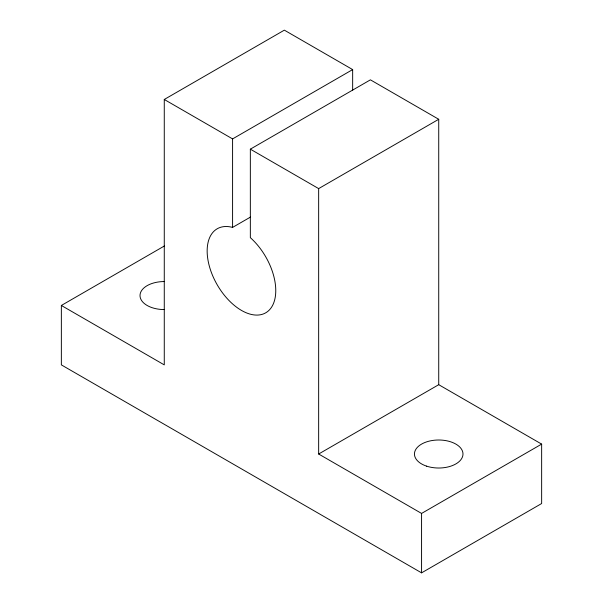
<?xml version="1.0" encoding="UTF-8"?>
<svg xmlns="http://www.w3.org/2000/svg" width="603" height="603" viewBox="0 0 603 603"><rect width="100%" height="100%" fill="white"/><g stroke="black" fill="none" stroke-linecap="round" stroke-linejoin="round"><path stroke-width="0.9" d="M438.728 384.691L438.728 119.281L318.655 188.603L318.655 454.014L438.728 384.691L541.645 444.11L541.645 503.528L421.572 572.85L61.355 364.883L61.355 305.465L164.272 364.883L164.272 99.472L284.345 30.15L352.657 69.586L352.657 90.299M164.272 99.472L232.585 138.909L352.657 69.586M232.585 138.909L232.585 227.406A48.519 28.009 60 0 0 213.364 277.297A48.519 28.009 60 0 0 269.564 309.746A48.519 28.009 60 0 0 250.343 237.665L250.343 149.16L370.415 79.837L438.728 119.281M61.355 305.465L164.393 245.979M232.585 227.406L250.433 217.103M318.655 454.014L421.572 513.432L541.645 444.11M250.343 149.16L318.655 188.603M421.572 513.432L421.572 572.85M164.272 309.565A24.256 14.005 0 0 1 140.017 295.56A24.256 14.005 0 0 1 164.272 281.556M426.592 466.142A24.256 14.005 0 0 0 462.983 454.014A24.256 14.005 0 0 0 426.592 441.878A24.256 14.005 0 0 0 426.592 466.142"/></g></svg>
